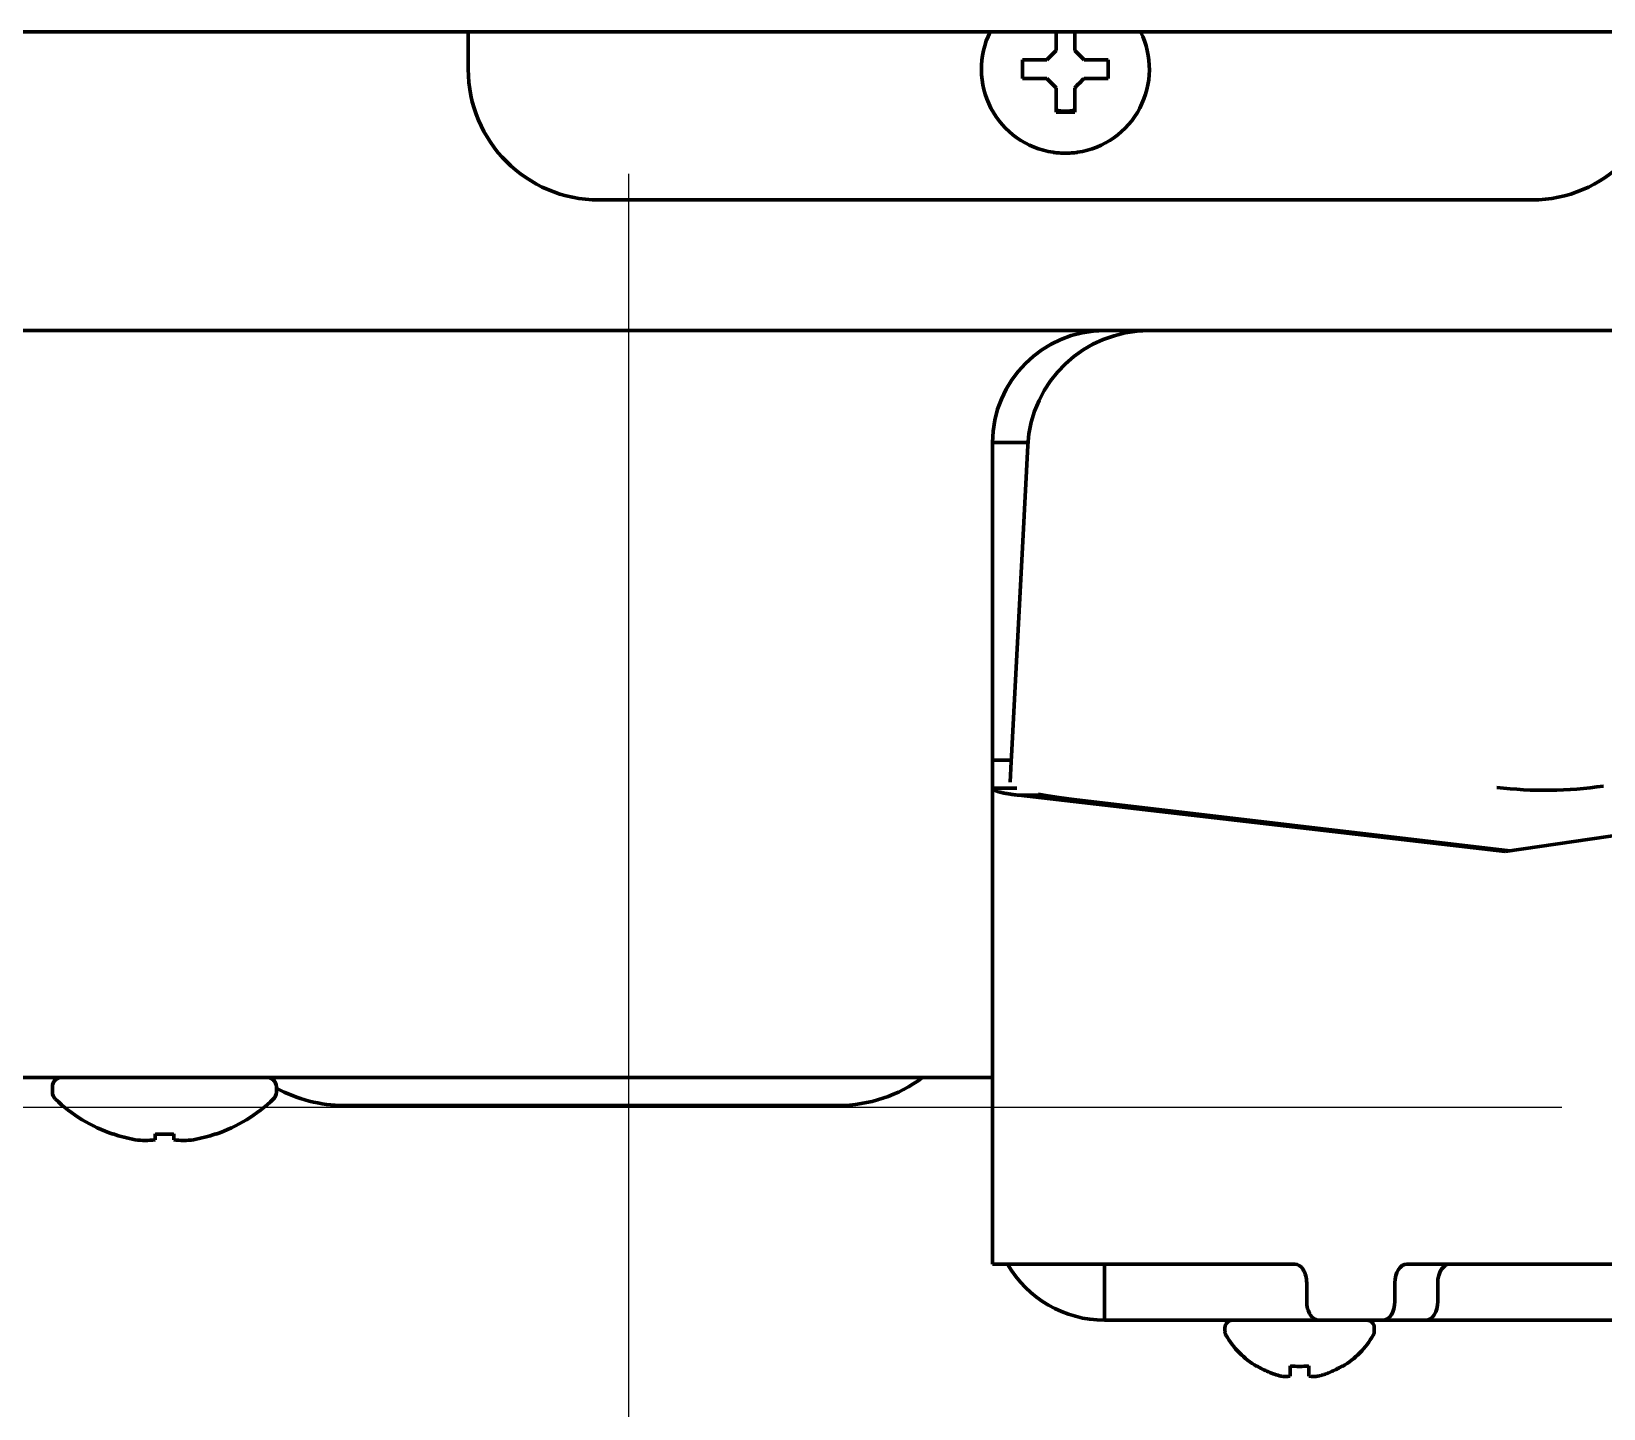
# Model space of a CAD drawing. Header units: inches. Extents: x -3022 to 7311, y 343 to 5680.
# Drawn here: x 3486.9 to 3571.2, y 2197.6 to 2271.3 of the extents above; entities that cross this region are included whole.
import ezdxf

# ---------------------------------------------------------------- set-up
doc = ezdxf.new("R2010")
doc.units = ezdxf.units.IN

# ---------------------------------------------------------------- blocks, each defined once
blk = doc.blocks.new('A$C29D5572B')
at = {"color": 1}
for p, q in [((0, 50), (0, -50)), ((-50, 0), (50, 0))]:
    blk.add_line(p, q, dxfattribs=at)
blk = doc.blocks.new('A$C0F8E2EAE')
blk.add_blockref('A$C29D5572B', (0, 0))

msp = doc.modelspace()

# ---------------------------------------------------------------- linework, layer by layer
at = {"linetype": 'Continuous', "lineweight": 70}
for p, q in [((3485.918, 2271.295), (3487.918, 2271.295)), ((3653.918, 2271.295), (3487.918, 2271.295)), ((3510.318, 2271.296), (3510.318, 2269.291)), ((3542.318, 2266.992), (3541.818, 2266.992)), ((3542.818, 2266.992), (3542.318, 2266.992)), ((3517.317, 2262.292), (3567.319, 2262.292)), ((3577.318, 2255.292), (2842.518, 2255.292)), ((3538.418, 2249.292), (3538.418, 2232.292)), ((3538.418, 2249.292), (3540.311, 2249.292)), ((3540.301, 2249.132), (3540.033, 2244.019)), ((3540.033, 2244.019), (3539.429, 2232.494)), ((3538.418, 2232.292), (3538.418, 2232.269)), ((3538.418, 2232.292), (3539.418, 2232.292)), ((3538.418, 2230.781), (3538.418, 2232.269)), ((3539.429, 2232.494), (3539.414, 2232.216)), ((3539.414, 2232.216), (3539.356, 2231.104)), ((3565.885, 2227.4), (3599.198, 2232.24)), ((3538.418, 2230.781), (3539.715, 2230.781)), ((3538.418, 2230.781), (3538.418, 2205.292)), ((3539.822, 2230.407), (3541.157, 2230.407)), ((3539.822, 2230.407), (3565.885, 2227.4)), ((3542.77, 2230.176), (3566.13, 2227.436)), ((3538.41, 2215.292), (3224.916, 2215.292)), ((3488.041, 2214.792), (3488.041, 2214.501)), ((3500.041, 2214.501), (3500.041, 2214.792)), ((3503.668, 2213.792), (3516.918, 2213.792)), ((3516.918, 2213.792), (3530.168, 2213.792)), ((3491.291, 2212.267), (3491.291, 2212.252)), ((3493.541, 2211.952), (3493.541, 2212.267)), ((3494.541, 2212.267), (3494.541, 2211.952)), ((3496.791, 2212.267), (3496.791, 2212.252)), ((3538.418, 2205.292), (3539.822, 2205.292)), ((3539.822, 2205.292), (3554.606, 2205.292)), ((3544.418, 2205.292), (3544.418, 2202.292)), ((3579.898, 2205.292), (3560.615, 2205.292)), ((3555.249, 2203.292), (3555.249, 2204.292)), ((3559.972, 2203.292), (3559.972, 2204.292)), ((3562.27, 2203.292), (3562.27, 2204.292)), ((3544.418, 2202.292), (3545.12, 2202.292)), ((3545.12, 2202.292), (3555.891, 2202.292)), ((3559.329, 2202.292), (3555.891, 2202.292)), ((3561.627, 2202.292), (3559.329, 2202.292)), ((3561.628, 2202.292), (3581.184, 2202.292)), ((3550.869, 2201.892), (3550.869, 2201.692)), ((3558.869, 2201.692), (3558.869, 2201.892)), ((3552.569, 2199.814), (3552.569, 2199.847)), ((3557.169, 2199.847), (3557.169, 2199.814))]:
    msp.add_line(p, q, dxfattribs=at)
for centre, radius, start, end in [((3542.318, 2269.292), 4.5, 153.55779, 261.67631), ((3542.318, 2269.292), 4.5, 278.32369, 26.44221), ((3542.318, 2269.292), 2.25, 256.8825, 282.94875), ((3544.418, 2249.292), 6, 90, 180), ((3546.792, 2248.792), 6.5, 90, 177), ((3488.541, 2214.792), 0.5, 90, 180), ((3499.541, 2214.792), 0.5, 0, 90), ((3503.668, 2221.292), 7.5, 241.07906, 270), ((3530.168, 2221.292), 7.5, 270, 306.87047), ((3488.541, 2214.501), 0.5, 180, 226.22534), ((3494.041, 2220.242), 8.45, 226.22534, 251.00754), ((3494.041, 2220.242), 8.45, 288.99246, 313.77466), ((3499.541, 2214.501), 0.5, 313.77466, 0), ((3494.041, 2220.242), 8.435, 250.97292, 259.33784), ((3494.041, 2220.242), 7.99, 266.41219, 273.58781), ((3494.041, 2220.242), 8.435, 280.66216, 289.02708), ((3544.418, 2208.292), 6, 210, 270), ((3551.269, 2201.892), 0.4, 90, 180), ((3558.469, 2201.892), 0.4, 0, 90), ((3551.269, 2201.692), 0.4, 180, 210.30118), ((3555.068, 2203.912), 4.8, 210.30118, 238.62729), ((3554.67, 2203.912), 4.8, 301.37271, 329.69882), ((3558.469, 2201.692), 0.4, 329.69882, 0)]:
    msp.add_arc(centre, radius, start, end, dxfattribs=at)
for centre, major_axis, ratio, start_param, end_param in [((3517.319, 2269.293), (-4.951, -4.951), 0.999695, 5.497939, 7.068431), ((3567.317, 2269.293), (4.951, -4.951), 0.999695, 5.497939, 7.068431), ((3568.877, 2281.092), (1.504, 50.411), 0.654536, 3.082858, 3.25613), ((3554.376, 2231.106), (15.021, 0.009), 0.096833, 3.593986, 3.829238), ((3493.011, 2220.242), (0, -8.323), 0.707107, 6.192956, 6.373415), ((3495.071, 2220.242), (0, 8.323), 0.707107, 3.051363, 3.231822), ((3554.606, 2204.292), (0, -1), 0.642788, 1.570796, 3.141593), ((3560.615, 2204.292), (0, -1), 0.642788, 3.141593, 4.712389), ((3562.913, 2204.292), (0, 1), 0.642788, 0, 1.570796), ((3555.891, 2203.292), (0, 1), 0.642788, 1.570796, 3.141593), ((3559.329, 2203.292), (0, 1), 0.642788, 3.141593, 4.712389), ((3561.627, 2203.292), (0, -1), 0.642788, 0, 1.570796)]:
    msp.add_ellipse(centre, major_axis=major_axis, ratio=ratio, start_param=start_param, end_param=end_param, dxfattribs=at)
for points, knots in [([(3541.818, 2270.292), (3541.818, 2270.346), (3541.818, 2270.454), (3541.818, 2270.616), (3541.818, 2270.775), (3541.818, 2270.93), (3541.818, 2271.082), (3541.818, 2271.206), (3541.818, 2271.28), (3541.818, 2271.301)], [0, 0, 0, 0, 0.156921, 0.313842, 0.470764, 0.627685, 0.784606, 0.941527, 1, 1, 1, 1]), ([(3542.818, 2271.313), (3542.818, 2271.198), (3542.818, 2271.081), (3542.818, 2270.854), (3542.818, 2270.744), (3542.818, 2270.521), (3542.818, 2270.407), (3542.818, 2270.292)], [0, 0, 0, 0, 0.354149, 0.354149, 0.677074, 0.677074, 1, 1, 1, 1]), ([(3540.018, 2269.792), (3540.221, 2269.792), (3540.431, 2269.792), (3540.756, 2269.792), (3540.866, 2269.792), (3541.089, 2269.792), (3541.203, 2269.792), (3541.318, 2269.792)], [0, 0, 0, 0, 0.5, 0.5, 0.75, 0.75, 1, 1, 1, 1]), ([(3544.618, 2268.792), (3544.415, 2268.792), (3544.205, 2268.792), (3543.88, 2268.792), (3543.77, 2268.792), (3543.547, 2268.792), (3543.433, 2268.792), (3543.318, 2268.792)], [0, 0, 0, 0, 0.5, 0.5, 0.75, 0.75, 1, 1, 1, 1]), ([(3541.818, 2266.992), (3541.818, 2267.195), (3541.818, 2267.404), (3541.818, 2267.729), (3541.818, 2267.839), (3541.818, 2268.063), (3541.818, 2268.176), (3541.818, 2268.292)], [0, 0, 0, 0, 0.5, 0.5, 0.75, 0.75, 1, 1, 1, 1]), ([(3542.969, 2264.839), (3542.861, 2264.823), (3542.752, 2264.811), (3542.535, 2264.796), (3542.318, 2264.788), (3542.101, 2264.796), (3541.884, 2264.811), (3541.775, 2264.823), (3541.667, 2264.839)], [0, 0, 0, 0, 0.25, 0.25, 0.5, 0.75, 0.75, 1, 1, 1, 1]), ([(3552.569, 2199.847), (3552.772, 2199.722), (3552.981, 2199.614), (3553.306, 2199.477), (3553.416, 2199.435), (3553.64, 2199.359), (3553.753, 2199.325), (3553.869, 2199.296)], [0, 0, 0, 0, 0.5, 0.5, 0.75, 0.75, 1, 1, 1, 1]), ([(3555.369, 2199.847), (3555.369, 2199.722), (3555.369, 2199.614), (3555.369, 2199.477), (3555.369, 2199.435), (3555.369, 2199.359), (3555.369, 2199.325), (3555.369, 2199.296)], [0, 0, 0, 0, 0.5, 0.5, 0.75, 0.75, 1, 1, 1, 1])]:
    msp.add_open_spline(points, degree=3, knots=knots, dxfattribs=at)
for points in [[(3541.318, 2269.792), (3541.344, 2269.818), (3541.395, 2269.869), (3541.469, 2269.943), (3541.541, 2270.014), (3541.611, 2270.085), (3541.68, 2270.154), (3541.749, 2270.223), (3541.795, 2270.269), (3541.818, 2270.292)], [(3542.818, 2270.292), (3542.842, 2270.268), (3542.889, 2270.221), (3542.961, 2270.149), (3543.032, 2270.078), (3543.103, 2270.006), (3543.175, 2269.935), (3543.246, 2269.863), (3543.294, 2269.816), (3543.318, 2269.792)], [(3540.018, 2268.792), (3540.018, 2268.958), (3540.018, 2269.292), (3540.018, 2269.625), (3540.018, 2269.792)], [(3543.318, 2269.792), (3543.372, 2269.792), (3543.48, 2269.792), (3543.642, 2269.792), (3543.801, 2269.792), (3543.956, 2269.792), (3544.108, 2269.792), (3544.264, 2269.792), (3544.431, 2269.792), (3544.554, 2269.792), (3544.618, 2269.792)], [(3544.618, 2269.792), (3544.618, 2269.625), (3544.618, 2269.292), (3544.618, 2268.958), (3544.618, 2268.792)], [(3541.318, 2268.792), (3541.264, 2268.792), (3541.156, 2268.792), (3540.994, 2268.792), (3540.835, 2268.792), (3540.68, 2268.792), (3540.528, 2268.792), (3540.372, 2268.792), (3540.205, 2268.792), (3540.082, 2268.792), (3540.018, 2268.792)], [(3541.818, 2268.292), (3541.794, 2268.316), (3541.747, 2268.363), (3541.675, 2268.434), (3541.604, 2268.506), (3541.533, 2268.577), (3541.461, 2268.649), (3541.39, 2268.72), (3541.342, 2268.768), (3541.318, 2268.792)], [(3543.318, 2268.792), (3543.292, 2268.766), (3543.241, 2268.715), (3543.167, 2268.641), (3543.095, 2268.569), (3543.025, 2268.499), (3542.956, 2268.43), (3542.887, 2268.361), (3542.841, 2268.315), (3542.818, 2268.292)], [(3542.818, 2268.292), (3542.818, 2268.238), (3542.818, 2268.129), (3542.818, 2267.968), (3542.818, 2267.809), (3542.818, 2267.654), (3542.818, 2267.502), (3542.818, 2267.345), (3542.818, 2267.179), (3542.818, 2267.056), (3542.818, 2266.992)], [(3538.418, 2230.781), (3538.418, 2230.773), (3538.421, 2230.757), (3538.437, 2230.733), (3538.462, 2230.709), (3538.497, 2230.686), (3538.543, 2230.662), (3538.598, 2230.639), (3538.663, 2230.616), (3538.738, 2230.593), (3538.822, 2230.571), (3538.916, 2230.549), (3539.019, 2230.527), (3539.131, 2230.506), (3539.252, 2230.485), (3539.382, 2230.465), (3539.52, 2230.445), (3539.666, 2230.426), (3539.769, 2230.413), (3539.822, 2230.407)], [(3554.369, 2199.296), (3554.369, 2199.31), (3554.369, 2199.34), (3554.369, 2199.39), (3554.369, 2199.447), (3554.369, 2199.508), (3554.369, 2199.574), (3554.369, 2199.649), (3554.369, 2199.736), (3554.369, 2199.808), (3554.369, 2199.847)], [(3554.369, 2199.847), (3554.535, 2199.825), (3554.869, 2199.803), (3555.202, 2199.825), (3555.369, 2199.847)], [(3555.869, 2199.296), (3555.923, 2199.31), (3556.031, 2199.34), (3556.193, 2199.39), (3556.352, 2199.447), (3556.507, 2199.508), (3556.659, 2199.574), (3556.815, 2199.649), (3556.981, 2199.736), (3557.105, 2199.808), (3557.169, 2199.847)], [(3553.869, 2199.296), (3553.892, 2199.293), (3553.94, 2199.288), (3554.011, 2199.283), (3554.083, 2199.28), (3554.154, 2199.28), (3554.226, 2199.282), (3554.297, 2199.288), (3554.345, 2199.293), (3554.369, 2199.296)], [(3555.369, 2199.296), (3555.395, 2199.293), (3555.446, 2199.287), (3555.52, 2199.282), (3555.591, 2199.28), (3555.662, 2199.28), (3555.731, 2199.283), (3555.8, 2199.288), (3555.846, 2199.293), (3555.869, 2199.296)]]:
    msp.add_open_spline(points, degree=3, dxfattribs=at)

# ---------------------------------------------------------------- block references
for p in [(3465.918, 2213.695), (3518.918, 2213.695)]:
    msp.add_blockref('A$C0F8E2EAE', p)

doc.saveas('drawing.dxf')
